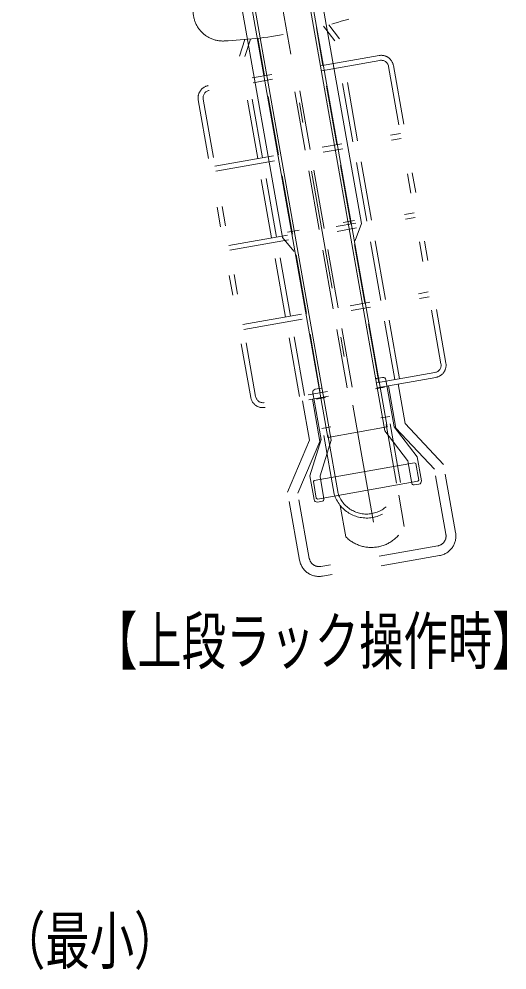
# Model space of a CAD drawing. Units: millimetres, scale not verified. Extents: x -5740 to 5740, y -4020 to 4020.
# Drawn here: x -2755 to -2262, y -2559 to -1598 of the extents above; entities that cross this region are included whole.
import ezdxf
from ezdxf.enums import TextEntityAlignment as Align

# ---------------------------------------------------------------- set-up
doc = ezdxf.new("R2010")
doc.units = ezdxf.units.MM
doc.header["$LTSCALE"] = 10
doc.linetypes.add('USER4', pattern=[24, 12, -5, 2, -5])
doc.linetypes.add('USER6', pattern=[25, 6, -5, 2, -5, 2, -5])
for name, color, linetype, lineweight in [('0-0_0', 7, 'Continuous', 18), ('0-A_2ラック-D上自転車１', 4, 'USER6', 18), ('0-B_2ラック-F寸法', 3, 'Continuous', 18)]:
    doc.layers.add(name, color=color, linetype=linetype, lineweight=lineweight)
doc.styles.add('ＭＳ ゴシック', font='')
doc.styles.get('ＭＳ ゴシック').set_extended_font_data('MS Gothic')

# ---------------------------------------------------------------- blocks, each defined once
blk = doc.blocks.new('UP-RACK-TOP_5')
at = {"layer": '0-0_0', "color": 3, "linetype": 'USER4'}
for p, q in [((0, -1954.5), (0, 30)), ((-34.34, -1651), (-22.61, -1651)), ((34.34, -1651), (22.61, -1651)), ((-34.8, -1822), (-25.59, -1822)), ((34.8, -1822), (25.59, -1822)), ((-34.8, -1852), (-25.59, -1852)), ((34.8, -1852), (25.59, -1852))]:
    blk.add_line(p, q, dxfattribs=at)
at = {"layer": '0-0_0'}
for p, q in [((-30.5, -112), (-30.5, -1862)), ((-27.5, -112), (-27.5, -1865.5)), ((27.5, -112), (27.5, -1865.5)), ((30.5, -112), (30.5, -1862)), ((-40.5, -124.24), (-40.5, -1655.41)), ((40.5, -124.24), (40.5, -1655.41)), ((-31.5, -1671), (-40.5, -1655.41)), ((31.5, -1671), (40.5, -1655.41)), ((-31.5, -1671), (-30.5, -1671)), ((31.5, -1671), (30.5, -1671)), ((-34.5, -1812), (-28.5, -1812)), ((34.5, -1812), (28.5, -1812)), ((-37.5, -1815), (-37.5, -1863.08)), ((37.5, -1815), (37.5, -1863.08)), ((30.5, -1862), (-30.5, -1862)), ((-37.5, -1863.08), (-55, -1897.08)), ((-27.5, -1865.5), (-44.67, -1898.85)), ((27.5, -1865.5), (44.67, -1898.85)), ((37.5, -1863.08), (55, -1897.08)), ((-55, -1921.5), (-55, -1897.08)), ((-45, -1922.5), (-45, -1899.5)), ((45, -1922.5), (45, -1899.5)), ((55, -1921.5), (55, -1897.08)), ((-52.5, -1903.5), (-51.5, -1902.5)), ((-52.5, -1920.5), (-52.5, -1903.5)), ((51.5, -1902.5), (-51.5, -1902.5)), ((52.5, -1903.5), (51.5, -1902.5)), ((52.5, -1920.5), (52.5, -1903.5)), ((-51.5, -1921.5), (-52.5, -1920.5)), ((-47, -1924.5), (-52, -1924.5)), ((51.5, -1921.5), (-51.5, -1921.5)), ((47, -1924.5), (52, -1924.5)), ((52.5, -1920.5), (51.5, -1921.5))]:
    blk.add_line(p, q, dxfattribs=at)
for centre, radius, start, end in [((-34.5, -1815), 3, 90, 180), ((-28.5, -1813), 1, 0, 90), ((28.5, -1813), 1, 90, 180), ((34.5, -1815), 3, 0, 90), ((-40.5, -1862.35), 3, 332.765, 0), ((40.5, -1862.35), 3, 180, 207.235), ((-30.5, -1864.77), 3, 332.765, 0), ((30.5, -1864.77), 3, 180, 207.235), ((-52, -1897.8), 3, 152.765, 180), ((-42, -1900.23), 3, 152.765, 180), ((42, -1900.23), 3, 0, 27.235), ((52, -1897.8), 3, 0, 27.235), ((-52, -1921.5), 3, 180, 270), ((-47, -1922.5), 2, 270, 0), ((47, -1922.5), 2, 180, 270), ((52, -1921.5), 3, 270, 0)]:
    blk.add_arc(centre, radius, start, end, dxfattribs=at)
blk = doc.blocks.new('UP-CYC-TOP_0')
at = {"layer": '0-A_2ラック-D上自転車１'}
for p, q in [((-46.25, 530.24), (-37.54, 546.74)), ((-30, 507.82), (-30, 546.22)), ((30, 507.82), (30, 546.22)), ((46.25, 530.24), (37.54, 546.74)), ((-46.25, 426.57), (-46.25, 530.24)), ((46.25, 426.57), (46.25, 530.24)), ((87.5, 507.82), (-87.5, 507.82)), ((87.5, 502.82), (-87.5, 502.82)), ((-30, 426.57), (-30, 502.82)), ((-2.5, 426.57), (-2.5, 502.82)), ((2.5, 426.57), (2.5, 502.82)), ((30, 426.57), (30, 502.82)), ((-100, 495.32), (-100, 190.32)), ((-95, 495.32), (-95, 190.32)), ((95, 495.32), (95, 190.32)), ((100, 495.32), (100, 190.32)), ((-95, 426.57), (95, 426.57)), ((-95, 421.57), (95, 421.57)), ((-51.25, 345.32), (-51.25, 421.57)), ((-46.25, 345.32), (-46.25, 421.57)), ((-30, 345.32), (-30, 421.57)), ((-2.5, 345.32), (-2.5, 421.57)), ((2.5, 345.32), (2.5, 421.57)), ((30, 345.32), (30, 421.57)), ((46.25, 345.32), (46.25, 421.57)), ((51.25, 345.32), (51.25, 421.57)), ((-95, 345.32), (95, 345.32)), ((-95, 340.32), (95, 340.32)), ((-51.25, 264.07), (-51.25, 340.32)), ((-46.25, 264.07), (-46.25, 340.32)), ((-30, 264.07), (-30, 340.32)), ((-2.5, 264.07), (-2.5, 340.32)), ((2.5, 264.07), (2.5, 340.32)), ((30, 264.07), (30, 340.32)), ((46.25, 264.07), (46.25, 340.32)), ((51.25, 264.07), (51.25, 340.32)), ((-95, 264.07), (95, 264.07)), ((-95, 259.07), (95, 259.07)), ((-51.25, 182.82), (-51.25, 259.07)), ((-46.25, 182.82), (-46.25, 259.07)), ((-30, 182.82), (-30, 259.07)), ((-2.5, 182.82), (-2.5, 259.07)), ((2.5, 182.82), (2.5, 259.07)), ((30, 182.82), (30, 259.07)), ((46.25, 182.82), (46.25, 259.07)), ((51.25, 182.82), (51.25, 259.07)), ((87.5, 182.82), (-87.5, 182.82)), ((87.5, 177.82), (-87.5, 177.82)), ((-49, 137.42), (-49, 177.82)), ((-39, 134.46), (-39, 177.82)), ((-34, 79.49), (-34, 177.82)), ((-30, 79.62), (-30, 177.82)), ((30, 79.62), (30, 177.82)), ((34, 79.49), (34, 177.82)), ((39, 134.46), (39, 177.82)), ((49, 137.42), (49, 177.82)), ((-49, 137.42), (-80, 89.69)), ((-39, 134.46), (-70, 86.73)), ((39, 134.46), (70, 86.73)), ((49, 137.42), (80, 89.69)), ((-80, 20), (-80, 89.69)), ((-70, 20), (-70, 86.73)), ((70, 20), (70, 86.73)), ((80, 20), (80, 89.69)), ((-30, 35.12), (-30, 67.27)), ((30, 35.12), (30, 67.27)), ((60, 10), (-60, 10)), ((60, 0), (-60, 0))]:
    blk.add_line(p, q, dxfattribs=at)
for points in [[(-51.25, 426.57), (-51.25, 531.48), (-42.97, 547.17)], [(51.25, 426.57), (51.25, 531.48), (42.97, 547.17)]]:
    blk.add_lwpolyline(points, dxfattribs=at)
for centre, radius, start, end in [((-60, 579.17), 30, 151.50269, 262.66589), ((0, 1045.32), 500, 262.66566, 277.33434), ((-87.5, 495.32), 12.5, 90, 180), ((-87.5, 495.32), 7.5, 90, 180), ((87.5, 495.32), 12.5, 0, 90), ((87.5, 495.32), 7.5, 0, 90), ((-87.5, 190.32), 12.5, 180, 270), ((-87.5, 190.32), 7.5, 180, 270), ((87.5, 190.32), 7.5, 270, 0), ((87.5, 190.32), 12.5, 270, 0), ((0, 83.86), 34.28, 187.32401, 352.67599), ((0, 83.86), 30.28, 187.54919, 352.45081), ((0, 55.98), 36.54, 214.81581, 325.18419), ((-60, 20), 20, 180, 270), ((-60, 20), 10, 180, 270), ((60, 20), 10, 270, 0), ((60, 20), 20, 270, 0)]:
    blk.add_arc(centre, radius, start, end, dxfattribs=at)

msp = doc.modelspace()

# ---------------------------------------------------------------- block references
at = {"layer": '0-A_2ラック-D上自転車１', "rotation": 10}
for name, p in [('UP-RACK-TOP_5', (-2736.49, -181.79)), ('UP-CYC-TOP_0', (-2389.35, -2150.55))]:
    msp.add_blockref(name, p, dxfattribs=at)

# ---------------------------------------------------------------- texts
at = {"layer": '0-B_2ラック-F寸法', "color": 7, "style": 'ＭＳ ゴシック', "width": 0.7}
for s, p in [('【上段ラック操作時】', (-2680.11, -2263.84)), ('（最小）', (-2773, -2566.52))]:
    msp.add_text(s, height=46.89, dxfattribs=at).set_placement(p, align=Align.BOTTOM_LEFT)

doc.saveas('drawing.dxf')
